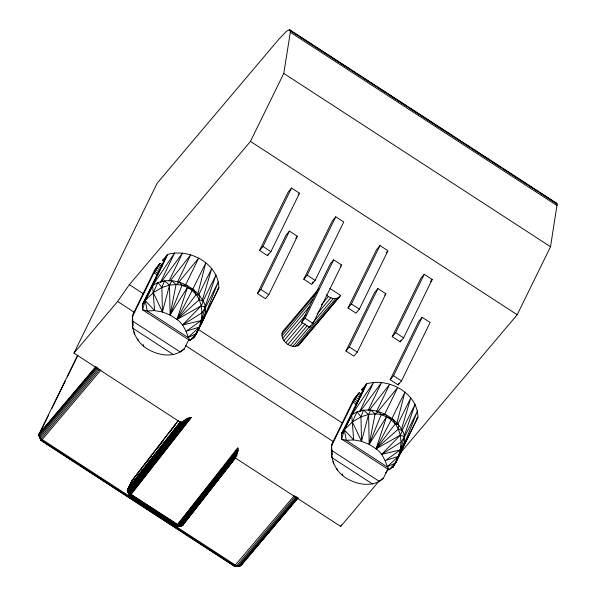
<?xml version="1.0" encoding="UTF-8"?>
<svg xmlns="http://www.w3.org/2000/svg" width="596" height="596" viewBox="0 0 596 596"><rect width="100%" height="100%" fill="white"/><g stroke="black" fill="none" stroke-linecap="round" stroke-linejoin="round"><path stroke-width="0.89" d="M162.41 264.855L160.078 263.343L154.699 271.307L132.796 315.91C130.3 330.191 137.229 344.548 150.624 350.679C161.047 355.983 174.725 357.369 184.119 349.249L188.992 339.303M361.489 394.202L359.157 392.682L353.778 400.654L331.875 445.249C329.379 459.531 336.308 473.894 349.703 480.026C360.118 485.33 373.804 486.716 383.198 478.595L388.07 468.642M217.182 289.835L218.866 287.846L196.248 333.73L189.841 340.502C186.287 333.075 184.425 324.485 176.99 319.478L187.457 287.399L187.017 285.432L176.029 284.583L169.517 285.104L161.888 287.481L153.306 292.636L144.895 300.742L167.55 254.499L145.275 300.608L142.519 309.756L147.234 310.993L188.023 337.5L199.287 327.07L201.157 320.588L201.977 312.803L201.262 305.808L199.25 299.728L199.347 295.221C188.291 282.66 167.379 275.129 152.621 285.618L142.481 304.444L142.519 309.756L189.841 340.502L193.804 337.79L196.211 334.088L218.866 287.846C218.576 263.678 189.297 247.943 167.55 254.499L162.499 260.474L164.056 261.488M416.82 418.519L417.945 417.185L395.327 463.077L388.92 469.849C385.366 462.422 383.504 453.832 376.069 448.825L386.536 416.746L386.096 414.779L375.108 413.929L368.596 414.451L360.967 416.827L352.385 421.983L343.974 430.088L366.629 383.846L344.354 429.954L341.597 439.103L346.313 440.34L387.102 466.839L398.366 456.417L400.236 449.935L401.056 442.15L400.333 435.155L398.329 429.068L398.426 424.561C387.37 412.007 366.458 404.475 351.692 414.965L341.56 433.791L341.597 439.103L388.92 469.849L392.883 467.137L395.29 463.435L417.945 417.185C417.654 393.025 388.376 377.29 366.629 383.846L361.578 389.821L363.135 390.827M73.949 353.137L117.621 301.457L129.377 284.665L250.447 141.416L283.763 73.412L290.334 32.288L289.999 29.934L287.846 30.374L286.125 31.633L278.779 39.314L157.232 183.128L73.949 353.137L181.594 423.071M399.737 453.735L517.209 314.74L550.525 246.737L557.163 204.093L556.761 203.258L289.999 29.934M160.078 263.343L155.027 269.31L132.379 315.56L132.707 328.187L173.496 354.687M359.157 392.682L354.106 398.657L331.45 444.899L331.786 457.534L372.575 484.034M176.029 284.583L170.106 315.008L176.99 319.478L201.262 305.808L203.325 301.226L199.347 295.221L196.173 294.61L192.203 290.49L187.457 287.399L182.041 285.395L179.515 282.333L176.029 284.583L171.804 280.746L169.517 285.104L162.44 311.961L170.106 315.008L187.457 287.399L193.789 289.827L199.25 299.728L203.325 301.226C209.732 312.617 200.71 323.948 196.211 334.088L205.523 313.407L201.157 320.588L186.325 331.197L199.287 327.07L203.594 318.741L218.486 281.454L205.136 308.341M375.108 413.929L369.185 444.348L376.069 448.825L400.333 435.155L402.404 430.573L398.426 424.561L395.252 423.957L391.281 419.837L386.536 416.746L381.12 414.742L378.594 411.68L375.108 413.929L370.883 410.093L368.596 414.451L361.519 441.308L369.185 444.348L386.536 416.746L392.861 419.174L398.329 429.068L402.404 430.573C408.811 441.964 399.789 453.295 395.29 463.435L404.595 442.753L400.236 449.935L385.403 460.537L398.366 456.417L402.673 448.088L417.565 410.8L404.215 437.688M235.949 457.363L182.681 525.352L180.782 526.149L176.595 525.747L130.144 495.567L127.797 489.48L132.17 480.354L178.167 420.702M197.701 294.29L205.784 262.866L192.851 289.149M396.78 423.637L404.863 392.205L391.93 418.496M95.822 366.57L39.455 433.255L39.209 435.356L40.975 440.586L39.038 436.123L38.978 434.097L77.674 355.238M329.841 288.427L340.614 295.422L299.006 344.853C291.37 350.195 279.405 340.353 282.482 331.771L318.756 288.851M202.215 300.585L211.729 268.543L198.751 294.767M401.294 429.925L410.8 397.89L397.823 424.106M177.943 525.933L175.947 526.141L129.488 495.961L129.623 495.164M176.073 525.344L175.947 526.141L180.782 526.149L183.27 524.562L181.102 525.761L177.452 524.771L131.001 494.591L128.393 491.514L183.739 420.56M205.426 307.432L201.157 320.588L182.547 325.021L201.262 305.808L205.426 307.432L201.977 312.803L182.547 325.021M404.505 436.779L400.236 449.935L381.626 454.368L400.333 435.155L404.505 436.779L401.056 442.15L381.626 454.368M204.92 307.178L216.057 274.875L203.065 301.017M403.999 436.518L415.136 404.222L402.144 430.364M162.499 260.474L164.332 258.947L163.609 261.331L142.481 304.444L145.275 300.608L147.234 310.993L154.61 310.59L162.44 311.961L161.888 287.481L164.421 280.791L169.517 285.104L170.106 315.008L182.041 285.395M361.578 389.821L363.411 388.287L362.688 390.671L341.56 433.791L344.354 429.954L346.313 440.34L353.689 439.93L361.519 441.308L360.967 416.827L363.493 410.137L368.596 414.451L369.185 444.348L381.12 414.742M160.451 282.541L174.628 252.957L152.621 285.618L145.022 300.697L142.481 304.444L145.148 300.652L152.621 285.618L154.61 310.59L145.275 300.608M359.53 411.881L373.707 382.304L351.692 414.965L344.101 430.044L341.56 433.791L344.227 429.999L351.692 414.965L353.689 439.93L344.354 429.954M169.048 281.081L182.51 253.084L161.292 281.96M368.127 410.421L381.589 382.431L360.371 411.307M177.526 282.057L190.683 254.872L170.292 280.776M376.605 411.404L389.762 384.219L369.371 410.123M185.363 285.365L198.617 258.202L178.495 282.593M384.442 414.712L397.696 387.549L377.566 411.933M40.468 431.75L48.596 415.151M51.852 408.513L65.269 381.127M67.303 376.977L77.875 355.395M195.428 334.475L193.804 337.79L196.226 333.969L203.594 318.741L193.804 337.79L196.248 333.73L188.023 337.5M202.737 319.545L205.583 313.742M130.733 483.55L127.35 490.456L129.488 495.961L191.398 417.476M259.543 250.476L288.144 192.091L291.533 188.083L299.497 193.253L270.889 251.639L267.5 255.647L259.543 250.476L262.933 246.468L291.533 188.083M267.5 255.647L268.319 253.985M257.442 293.5L286.05 235.115L289.44 231.099L297.404 236.277L268.796 294.662L265.406 298.671L257.442 293.5L260.832 289.485L289.44 231.099M303.781 279.219L332.382 220.833L335.772 216.825L343.736 221.995L315.135 280.381L311.745 284.396L303.781 279.219L307.171 275.21L335.772 216.825M312.148 283.562L312.967 281.893M301.688 322.242L330.288 263.857L333.678 259.849L341.642 265.019L313.034 323.405L309.644 327.413L301.688 322.242L305.077 318.234L333.678 259.849M309.644 327.413L310.464 325.751M348.019 307.961L376.62 249.575L380.01 245.567L387.974 250.737L359.373 309.123L355.983 313.138L348.019 307.961L351.409 303.953L380.01 245.567M345.926 350.984L374.526 292.599L377.916 288.591L385.88 293.761L357.28 352.147L353.89 356.162L345.926 350.984L349.316 346.976L377.916 288.591M392.257 336.71L420.858 278.325L424.248 274.309L432.212 279.487L403.611 337.872L400.221 341.88L392.257 336.71L395.647 332.695L424.248 274.309M400.221 341.88L401.041 340.212M390.164 379.726L418.764 321.341L422.154 317.333L430.118 322.503L401.518 380.889L398.128 384.904L390.164 379.726L393.554 375.718L422.154 317.333M398.128 384.904L398.947 383.235M234.63 457.534L340.711 526.454L341.53 524.793M394.507 463.815L392.883 467.137L395.304 463.315L402.673 448.088L392.883 467.137L395.327 463.077L387.102 466.839M403.038 446.404L404.662 443.089M199.25 299.728L176.99 319.478L192.203 290.49L193.789 289.827M398.329 429.068L376.069 448.825L391.281 419.837L392.861 419.174M39.455 433.255L38.978 434.097L39.209 435.356L96.768 367.255M180.7 421.305L127.969 488.638L127.35 490.456L129.727 495.917M131.992 481.382L131.113 482.782L131.731 480.965L178.316 420.471M385.411 473.321L387.966 469.67M299.006 344.853L340.614 295.422M183.27 524.562L182.681 525.352L181.467 525.612M176.99 319.478L196.173 294.61M139.702 471.145L132.17 480.354L127.492 489.472L130.144 495.567L129.109 492.572L186.6 418.66M140.842 469.67L141.975 468.195M144.821 464.515L151.645 455.672M152.785 454.204L153.924 452.729M157.337 448.311L163.587 440.206M169.279 432.838L175.537 424.732M376.069 448.825L395.252 423.957M189.081 417.416L130.055 493.555L130.71 494.941L177.161 525.121L179.597 526.104L237.536 452.759M189.841 417.461L130.055 493.555L131.157 494.397L191.137 417.297M129.459 495.708L176.178 526.097L180.782 526.149L237.782 453.154M182.495 525.21L181.832 525.895L237.022 455.217M130.144 495.567L127.492 489.472L181.05 421.461M181.117 422.46L127.946 490.463L182.1 421.864M238.169 450.338L178.368 525.754L176.595 525.747L237.849 447.656M238.43 449.004L178.793 525.218L131.157 494.397M179.985 525.627L238.437 450.844M182.801 525.21L235.509 457.78M182.056 525.62L235.427 457.616M127.969 488.638L180.849 421.409M127.797 489.48L180.759 422.34M187.844 418.042L129.109 492.572L130.71 494.941M181.102 525.761L236.835 454.942M128.393 491.514L185.438 419.241M190.094 417.662L130.055 493.555L130.852 494.769L178.368 525.754M177.608 524.577L238.169 448.416M96.135 366.845L38.978 434.097L39.559 436.525L41.631 440.191L234.958 565.798L239.145 566.2L241.045 565.403L298.007 498.01M39.559 436.525L38.837 435.073L41.213 440.533L41.631 440.191L39.559 436.525L97.722 367.71M98.37 368.85L40.208 437.665L42.197 439.565L235.524 565.172L237.96 566.148L296.726 496.624M99.867 369.177L41.109 438.701L41.631 440.191L100.955 370.041M298.365 194.594L299.497 193.253M295.705 238.281L297.404 236.277M281.915 333.745L316.998 292.234M340.51 266.36L341.642 265.019M281.983 335.98L312.907 299.386M282.698 338.312L309.458 306.649M283.994 340.592L305.994 314.561M285.789 342.67L302.44 322.965M287.965 344.391L305.212 323.986M321.266 304.988L328.403 296.54C331.622 298.596 336.256 299.669 339.444 297.002M290.371 345.643L307.022 325.945M317.132 313.98L330.81 297.799M292.837 346.343L309.488 326.645M311.872 323.829L333.276 298.499M295.206 346.44L335.645 298.596M297.307 345.933L337.746 298.089M386.282 252.749L387.407 251.408M384.748 295.102L385.88 293.761M430.521 281.491L432.212 279.487M294.282 495.648L234.303 566.193L40.945 440.332L234.541 566.148L239.145 566.2L241.045 565.403L297.993 497.928M295.489 496.274L236.724 565.798L234.958 565.798L239.145 566.2L240.851 565.254L240.195 565.947L297.762 497.839M239.145 566.2L297.307 497.384M340.711 526.454L379.6 480.443M237.759 565.88L234.273 565.939M555.904 203.124L556.761 203.258M289.142 29.8L292.264 31.826M294.603 33.346L297.724 35.373M299.281 36.386L302.403 38.412M304.742 39.939L313.325 45.512M314.882 46.525L339.839 62.744M341.404 63.757L349.986 69.33M351.543 70.343L355.44 72.876M357.004 73.889L360.126 75.916M362.465 77.435L365.586 79.469M367.143 80.482L371.04 83.015M372.604 84.029L375.726 86.055M378.065 87.575L385.865 92.641M388.205 94.161L396.005 99.234M398.344 100.754L406.926 106.326M409.266 107.846L423.302 116.965M424.866 117.978L433.441 123.558M435.005 124.571L438.902 127.104M440.466 128.118L443.588 130.144M445.145 131.157L449.041 133.69M450.606 134.703L453.727 136.73M456.067 138.257L459.188 140.284M460.745 141.297L464.642 143.83M466.206 144.843L469.328 146.869M471.667 148.389L479.467 153.455M481.806 154.975L489.607 160.048M492.728 162.075L500.528 167.141M502.868 168.661L506.764 171.194M508.328 172.207L516.903 177.787M518.468 178.8L522.364 181.333M523.929 182.346L527.043 184.373M528.607 185.386L532.504 187.919M534.068 188.932L537.19 190.958M539.529 192.478L542.643 194.505M544.208 195.518L548.104 198.058M549.668 199.071L552.79 201.098M290.394 30.768L557.163 204.093M290.334 32.288L557.096 205.613M283.763 73.412L550.525 246.737M250.447 141.416L517.209 314.74M262.933 246.468L270.889 251.639M307.171 275.21L315.135 280.381M351.409 303.953L359.373 309.123M395.647 332.695L403.611 337.872M260.832 289.485L268.796 294.662M305.077 318.234L313.034 323.405M349.316 346.976L357.28 352.147M393.554 375.718L401.518 380.889M159.05 264.624L162.164 266.65M358.129 393.971L361.243 395.99M157.925 266.181L160.257 267.693M357.004 395.52L359.336 397.04M156.77 267.887L159.884 269.906M355.849 397.234L358.956 399.253M155.668 269.638L158.782 271.657M354.747 398.985L357.861 401.004M154.699 271.307L158.588 273.832M353.778 400.654L357.667 403.179M153.924 272.789L157.031 274.808M353.003 402.136L356.11 404.155M129.377 284.665L143.412 293.791M198.014 329.268L342.32 423.018M117.621 301.457L134.785 312.609M185.483 345.553L333.685 441.845M132.834 321.214L180.156 351.96L183.695 348.898L184.119 349.249M331.912 450.561L379.235 481.307L382.774 478.245L383.198 478.595M326.228 294.819L328.403 296.54M331.875 445.249L331.45 444.899L332.307 454.875M132.796 315.91L132.379 315.56L133.228 325.528M128.907 493.533L127.551 491.506M40.394 438.157L39.038 436.123M360.967 416.827L356.952 411.799L352.385 421.983L361.519 441.308M161.888 287.481L157.873 282.452L153.306 292.636L162.44 311.961M342.216 473.932L342.819 475.548M143.137 344.585L143.74 346.202M336.837 468.27L337.262 470.006M137.758 338.923L138.183 340.659M333.127 461.148L333.484 463.837M134.055 331.801L134.405 334.49"/></g></svg>
